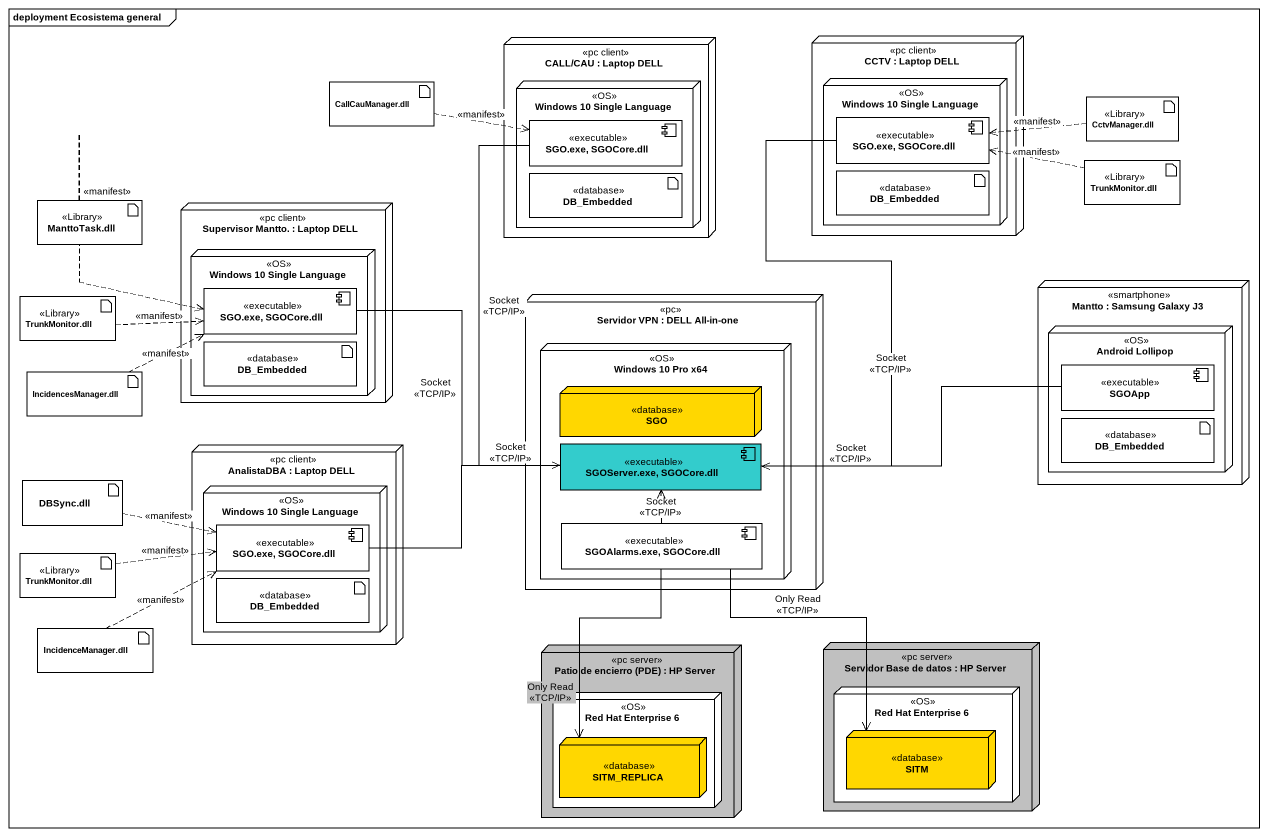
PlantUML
@startuml
mainframe deployment Ecosistema general
node "CALL/CAU : Laptop DELL" as CALL_CAU <<pc client>> {
  node "Windows 10 Single Language" as Windows_10_Single_Language <<OS>> {
    component "SGO.exe, SGOCore.dll" as SGO_exe_SGOCore_dll <<executable>>
    artifact DB_Embedded <<database>>
  }
}
node "CCTV : Laptop DELL" as CCTV <<pc client>> {
  node "Windows 10 Single Language" as Windows_10_Single_Language_2 <<OS>> {
    component "SGO.exe, SGOCore.dll" as SGO_exe_SGOCore_dll_2 <<executable>>
    artifact "DB_Embedded" as DB_Embedded_2 <<database>>
  }
}
artifact "CallCauManager.dll" as CallCauManager_dll
artifact "CctvManager.dll" as CctvManager_dll <<Library>>
artifact "TrunkMonitor.dll" as TrunkMonitor_dll <<Library>>
artifact "ManttoTask.dll" as ManttoTask_dll <<Library>>
node "Supervisor Mantto. : Laptop DELL" as Supervisor_Mantto <<pc client>> {
  node "Windows 10 Single Language" as Windows_10_Single_Language_3 <<OS>> {
    component "SGO.exe, SGOCore.dll" as SGO_exe_SGOCore_dll_3 <<executable>>
    artifact "DB_Embedded" as DB_Embedded_3 <<database>>
  }
}
artifact "TrunkMonitor.dll" as TrunkMonitor_dll_2 <<Library>>
node "Servidor VPN : DELL All-in-one" as Servidor_VPN <<pc>> {
  node "Windows 10 Pro x64" as Windows_10_Pro_x64 <<OS>> {
    node SGO <<database>> #FFD700
    component "SGOServer.exe, SGOCore.dll" as SGOServer_exe_SGOCore_dll <<executable>> #33CCCC
    component "SGOAlarms.exe, SGOCore.dll" as SGOAlarms_exe_SGOCore_dll <<executable>>
  }
}
node "Mantto : Samsung Galaxy J3" as Mantto <<smartphone>> {
  node "Android Lollipop" as Android_Lollipop <<OS>> {
    component SGOApp <<executable>>
    artifact "DB_Embedded" as DB_Embedded_4 <<database>>
  }
}
artifact "IncidencesManager.dll" as IncidencesManager_dll
node "AnalistaDBA : Laptop DELL" as AnalistaDBA <<pc client>> {
  node "Windows 10 Single Language" as Windows_10_Single_Language_4 <<OS>> {
    component "SGO.exe, SGOCore.dll" as SGO_exe_SGOCore_dll_4 <<executable>>
    artifact "DB_Embedded" as DB_Embedded_5 <<database>>
  }
}
artifact "DBSync.dll" as DBSync_dll
artifact "TrunkMonitor.dll" as TrunkMonitor_dll_3 <<Library>>
artifact "IncidenceManager.dll" as IncidenceManager_dll
node "Patio de encierro (PDE) : HP Server" as Patio_de_encierro_PDE <<pc server>> #C0C0C0 {
  node "Red Hat Enterprise 6" as Red_Hat_Enterprise_6 <<OS>> {
    node SITM_REPLICA <<database>> #FFD700
  }
}
node "Servidor Base de datos : HP Server" as Servidor_Base_de_datos <<pc server>> #C0C0C0 {
  node "Red Hat Enterprise 6" as Red_Hat_Enterprise_6_2 <<OS>> {
    node SITM <<database>> #FFD700
  }
}
CallCauManager_dll .right.> SGO_exe_SGOCore_dll : <<manifest>>
CctvManager_dll .left.> SGO_exe_SGOCore_dll_2 : <<manifest>>
SGO_exe_SGOCore_dll --> SGOServer_exe_SGOCore_dll : Socket\n<<TCP/IP>>
SGO_exe_SGOCore_dll_2 --> SGOServer_exe_SGOCore_dll : Socket\n<<TCP/IP>>
TrunkMonitor_dll .left.> SGO_exe_SGOCore_dll_2 : <<manifest>>
ManttoTask_dll .right.> SGO_exe_SGOCore_dll_3 : <<manifest>>
TrunkMonitor_dll_2 .right.> SGO_exe_SGOCore_dll_3 : <<manifest>>
SGO_exe_SGOCore_dll_3 -right-> SGOServer_exe_SGOCore_dll : Socket\n<<TCP/IP>>
IncidencesManager_dll .right.> SGO_exe_SGOCore_dll_3 : <<manifest>>
SGOApp -left-> SGOServer_exe_SGOCore_dll : Socket\n<<TCP/IP>>
DBSync_dll .right.> SGO_exe_SGOCore_dll_4 : <<manifest>>
SGO_exe_SGOCore_dll_4 -right-> SGOServer_exe_SGOCore_dll : Socket\n<<TCP/IP>>
SGOAlarms_exe_SGOCore_dll -up-> SGOServer_exe_SGOCore_dll : Socket\n<<TCP/IP>>
SGOAlarms_exe_SGOCore_dll --> SITM_REPLICA : Only Read\n<<TCP/IP>>
SGOAlarms_exe_SGOCore_dll --> SITM : Only Read\n<<TCP/IP>>
TrunkMonitor_dll_3 .right.> SGO_exe_SGOCore_dll_4 : <<manifest>>
IncidenceManager_dll .right.> SGO_exe_SGOCore_dll_4 : <<manifest>>
@enduml
